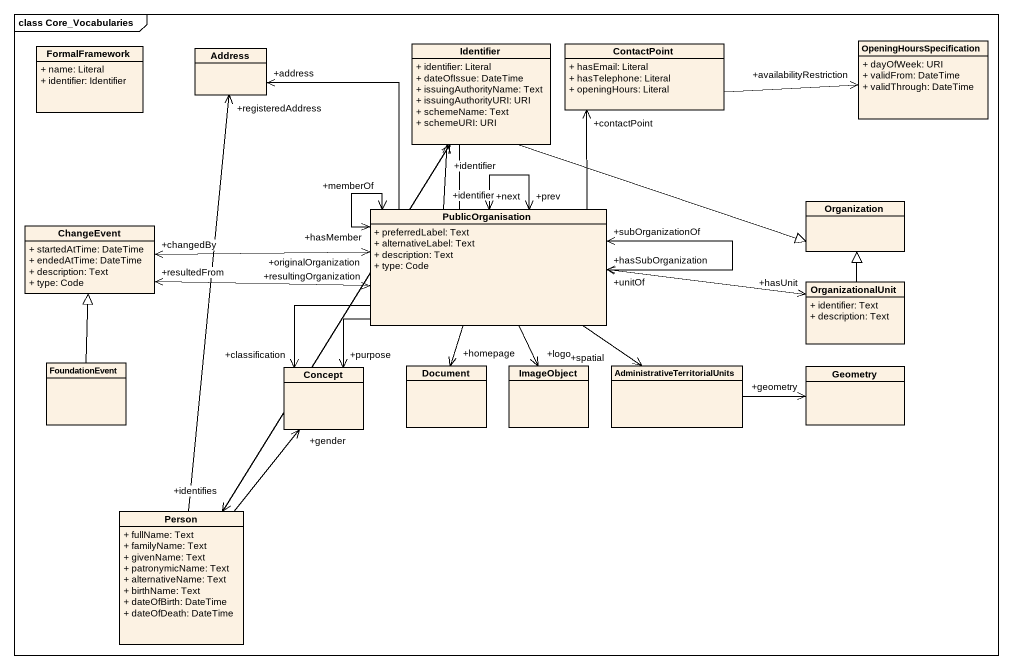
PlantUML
@startuml
mainframe class Core_Vocabularies
hide circle
hide empty members
skinparam classAttributeIconSize 0
class FormalFramework {
  + name: Literal
  + identifier: Identifier
}
class Address
class Identifier {
  + identifier: Literal
  + dateOfIssue: DateTime
  + issuingAuthorityName: Text
  + issuingAuthorityURI: URI
  + schemeName: Text
  + schemeURI: URI
}
class ContactPoint {
  + hasEmail: Literal
  + hasTelephone: Literal
  + openingHours: Literal
}
class OpeningHoursSpecification {
  + dayOfWeek: URI
  + validFrom: DateTime
  + validThrough: DateTime
}
class ChangeEvent {
  + startedAtTime: DateTime
  + endedAtTime: DateTime
  + description: Text
  + type: Code
}
class PublicOrganisation {
  + preferredLabel: Text
  + alternativeLabel: Text
  + description: Text
  + type: Code
}
class Organization
class OrganizationalUnit {
  + identifier: Text
  + description: Text
}
class FoundationEvent
class Concept
class Document
class ImageObject
class "AdministrativeTerritorialUnits" as AdministrativeTerritorialUni
class Geometry
class "Person" as Person_ {
  + fullName: Text
  + familyName: Text
  + givenName: Text
  + patronymicName: Text
  + alternativeName: Text
  + birthName: Text
  + dateOfBirth: DateTime
  + dateOfDeath: DateTime
}
Identifier --> "+identifies" Person_
ContactPoint -right-> "+availabilityRestriction" OpeningHoursSpecification
ChangeEvent "+changedBy" <-right-> "+originalOrganization" PublicOrganisation
PublicOrganisation -up-> "+address" Address
PublicOrganisation -up-> "+identifier" Identifier
PublicOrganisation -up-> "+contactPoint" ContactPoint
PublicOrganisation "+resultingOrganization" <-left-> "+resultedFrom" ChangeEvent
PublicOrganisation "+prev" <--> "+next" PublicOrganisation
PublicOrganisation "+hasSubOrganization" <--> "+subOrganizationOf" PublicOrganisation
PublicOrganisation "+memberOf" <--> "+hasMember" PublicOrganisation
PublicOrganisation -right-|> Organization
PublicOrganisation "+unitOf" <-right-> "+hasUnit" OrganizationalUnit
PublicOrganisation --> "+purpose" Concept
PublicOrganisation --> "+classification" Concept
PublicOrganisation --> "+homepage" Document
PublicOrganisation --> "+logo" ImageObject
PublicOrganisation --> "+spatial" AdministrativeTerritorialUni
OrganizationalUnit -up-|> Organization
FoundationEvent -up-|> ChangeEvent
AdministrativeTerritorialUni -right-> "+geometry" Geometry
Person_ -up-> "+registeredAddress" Address
Person_ -up-> "+identifier" Identifier
Person_ -up-> "+gender" Concept
@enduml
